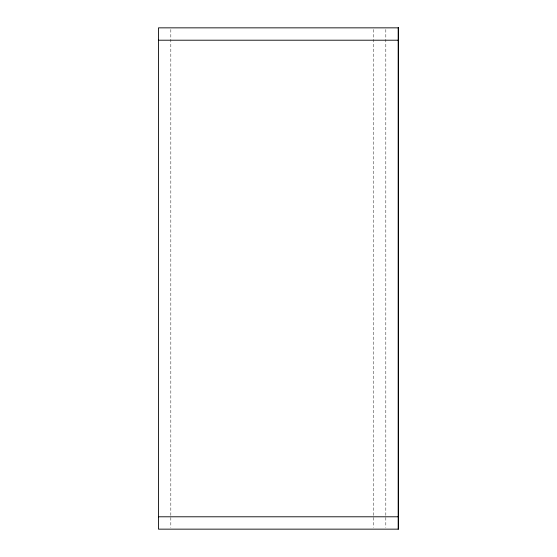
<?xml version="1.0" encoding="UTF-8"?>
<svg xmlns="http://www.w3.org/2000/svg" width="557" height="557" viewBox="0 0 557 557"><rect width="100%" height="100%" fill="white"/><g stroke="black" fill="none" stroke-linecap="round" stroke-linejoin="round"><path stroke-width="0.42" stroke-dasharray="2.79 2.09" d="M385.82 29.5L385.82 527.5M373.462 29.5L373.462 527.5M170.825 29.5L170.825 527.5"/><path stroke-width="0.84" d="M158.473 40.208L398.527 40.208M158.473 516.792L398.527 516.792M398.178 27.85L398.178 529.15M398.527 27.85L158.473 27.85L158.473 529.15L398.527 529.15L398.527 27.85"/></g></svg>
